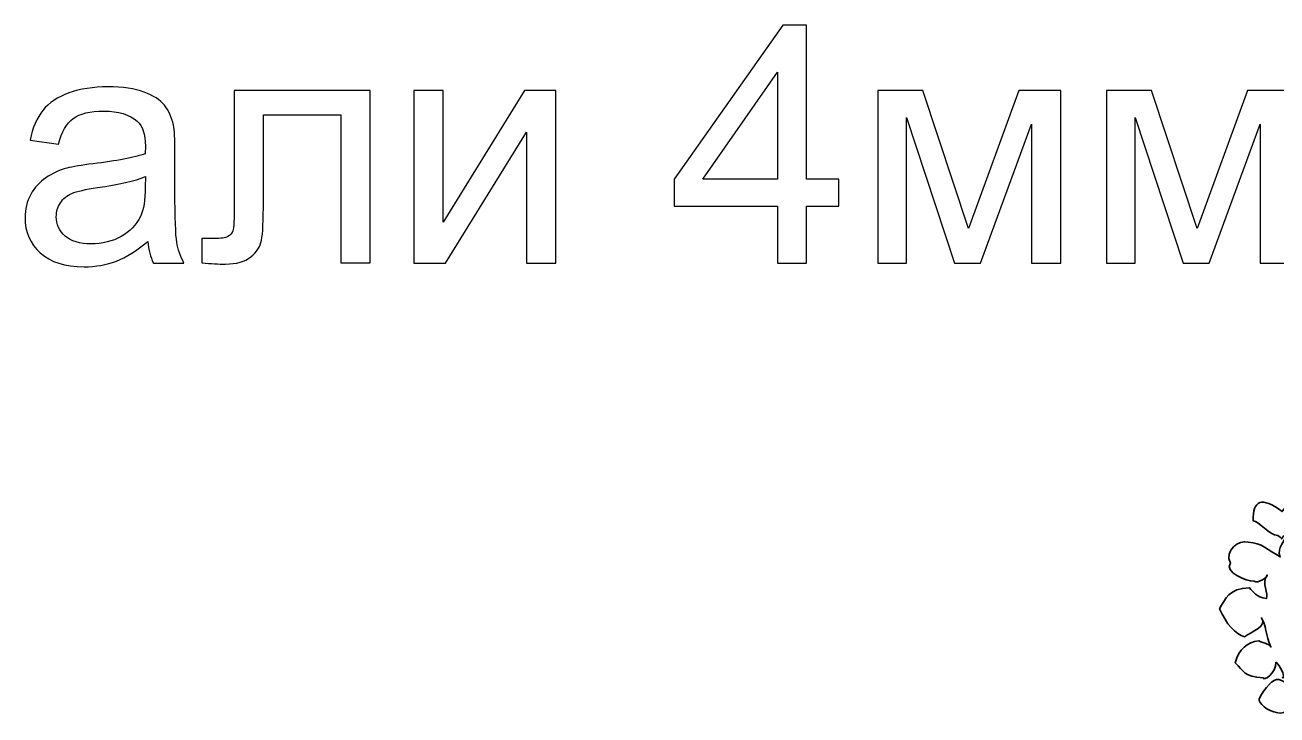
# Model space of a CAD drawing. Header units: centimetres. Extents: x -108 to 55, y -52 to 52.
# Drawn here: x -34.57 to -13.58, y 40.2 to 51.77 of the extents above; entities that cross this region are included whole.
import ezdxf

# ---------------------------------------------------------------- set-up
doc = ezdxf.new("R2010")
doc.units = ezdxf.units.CM
doc.header["$MEASUREMENT"] = 0
doc.layers.add('layer 1', color=7, linetype='Continuous')

msp = doc.modelspace()

# ---------------------------------------------------------------- linework, layer by layer
at = {"layer": 'layer 1', "color": 250}
for points, knots in [([(-21.95312, 47.77414), (-21.95312, 47.77414), (-21.95312, 48.72753), (-21.95312, 48.72753), (-21.95312, 48.72753), (-21.95312, 48.72753), (-23.68707, 48.72753), (-23.68707, 48.72753), (-23.68707, 48.72753), (-23.68707, 48.72753), (-23.68707, 49.17914), (-23.68707, 49.17914), (-23.68707, 49.17914), (-23.68707, 49.17914), (-21.86391, 51.76613), (-21.86391, 51.76613), (-21.86391, 51.76613), (-21.86391, 51.76613), (-21.46248, 51.76613), (-21.46248, 51.76613), (-21.46248, 51.76613), (-21.46248, 51.76613), (-21.46248, 49.17914), (-21.46248, 49.17914), (-21.46248, 49.17914), (-21.46248, 49.17914), (-20.92167, 49.17914), (-20.92167, 49.17914), (-20.92167, 49.17914), (-20.92167, 49.17914), (-20.92167, 48.72753), (-20.92167, 48.72753), (-20.92167, 48.72753), (-20.92167, 48.72753), (-21.46248, 48.72753), (-21.46248, 48.72753), (-21.46248, 48.72753), (-21.46248, 48.72753), (-21.46248, 47.77414), (-21.46248, 47.77414), (-21.46248, 47.77414), (-21.46248, 47.77414), (-21.95312, 47.77414), (-21.95312, 47.77414)], [0, 0, 0, 0, 0.08333333, 0.08333333, 0.08333333, 0.08333333, 0.16666667, 0.16666667, 0.16666667, 0.16666667, 0.25, 0.25, 0.25, 0.25, 0.33333333, 0.33333333, 0.33333333, 0.33333333, 0.41666667, 0.41666667, 0.41666667, 0.41666667, 0.5, 0.5, 0.5, 0.5, 0.58333333, 0.58333333, 0.58333333, 0.58333333, 0.66666667, 0.66666667, 0.66666667, 0.66666667, 0.75, 0.75, 0.75, 0.75, 0.83333333, 0.83333333, 0.83333333, 0.83333333, 1, 1, 1, 1]), ([(-21.95312, 49.17914), (-21.95312, 49.17914), (-21.95312, 50.97535), (-21.95312, 50.97535), (-21.95312, 50.97535), (-21.95312, 50.97535), (-23.20479, 49.17914), (-23.20479, 49.17914), (-23.20479, 49.17914), (-23.20479, 49.17914), (-21.95312, 49.17914), (-21.95312, 49.17914)], [0, 0, 0, 0, 0.25, 0.25, 0.25, 0.25, 0.5, 0.5, 0.5, 0.5, 1, 1, 1, 1]), ([(-32.51386, 48.13654), (-32.69599, 47.98136), (-32.87162, 47.87264), (-33.03981, 47.80852), (-33.03981, 47.80852), (-33.208, 47.7444), (-33.38827, 47.71281), (-33.58155, 47.71281), (-33.58155, 47.71281), (-33.89935, 47.71281), (-34.14374, 47.78994), (-34.31472, 47.94512), (-34.31472, 47.94512), (-34.4857, 48.09937), (-34.57119, 48.2973), (-34.57119, 48.53797), (-34.57119, 48.53797), (-34.57119, 48.67921), (-34.53866, 48.80838), (-34.47455, 48.92546), (-34.47455, 48.92546), (-34.4095, 49.04254), (-34.32494, 49.13547), (-34.22086, 49.20609), (-34.22086, 49.20609), (-34.11586, 49.27671), (-33.99878, 49.33061), (-33.86776, 49.36685), (-33.86776, 49.36685), (-33.77112, 49.39194), (-33.62523, 49.4161), (-33.43102, 49.44026), (-33.43102, 49.44026), (-33.03516, 49.48672), (-32.74245, 49.5434), (-32.55568, 49.60845), (-32.55568, 49.60845), (-32.55382, 49.67535), (-32.55289, 49.7181), (-32.55289, 49.73575), (-32.55289, 49.73575), (-32.55289, 49.93461), (-32.59935, 50.07492), (-32.69228, 50.15669), (-32.69228, 50.15669), (-32.81772, 50.26727), (-33.0045, 50.3221), (-33.25167, 50.3221), (-33.25167, 50.3221), (-33.48305, 50.3221), (-33.65403, 50.28121), (-33.76368, 50.20037), (-33.76368, 50.20037), (-33.87426, 50.11952), (-33.9551, 49.97642), (-34.00807, 49.77013), (-34.00807, 49.77013), (-34.00807, 49.77013), (-34.48755, 49.83704), (-34.48755, 49.83704), (-34.48755, 49.83704), (-34.44388, 50.0424), (-34.37233, 50.20873), (-34.27197, 50.33511), (-34.27197, 50.33511), (-34.17162, 50.46148), (-34.02665, 50.55812), (-33.83709, 50.62689), (-33.83709, 50.62689), (-33.64846, 50.69472), (-33.42823, 50.7291), (-33.17919, 50.7291), (-33.17919, 50.7291), (-32.93202, 50.7291), (-32.73037, 50.7003), (-32.57519, 50.64175), (-32.57519, 50.64175), (-32.42094, 50.58321), (-32.30664, 50.51073), (-32.23416, 50.42245), (-32.23416, 50.42245), (-32.16168, 50.33418), (-32.11058, 50.22267), (-32.08084, 50.08793), (-32.08084, 50.08793), (-32.06504, 50.0043), (-32.05668, 49.85376), (-32.05668, 49.63725), (-32.05668, 49.63725), (-32.05668, 49.63725), (-32.05668, 48.98679), (-32.05668, 48.98679), (-32.05668, 48.98679), (-32.05668, 48.53239), (-32.04646, 48.24526), (-32.02602, 48.12353), (-32.02602, 48.12353), (-32.0065, 48.0018), (-31.96562, 47.88565), (-31.90614, 47.77414), (-31.90614, 47.77414), (-31.90614, 47.77414), (-32.41908, 47.77414), (-32.41908, 47.77414), (-32.41908, 47.77414), (-32.46833, 47.87728), (-32.49992, 47.99809), (-32.51386, 48.13654)], [0, 0, 0, 0, 0.03571429, 0.03571429, 0.03571429, 0.03571429, 0.07142857, 0.07142857, 0.07142857, 0.07142857, 0.10714286, 0.10714286, 0.10714286, 0.10714286, 0.14285714, 0.14285714, 0.14285714, 0.14285714, 0.17857143, 0.17857143, 0.17857143, 0.17857143, 0.21428571, 0.21428571, 0.21428571, 0.21428571, 0.25, 0.25, 0.25, 0.25, 0.28571429, 0.28571429, 0.28571429, 0.28571429, 0.32142857, 0.32142857, 0.32142857, 0.32142857, 0.35714286, 0.35714286, 0.35714286, 0.35714286, 0.39285714, 0.39285714, 0.39285714, 0.39285714, 0.42857143, 0.42857143, 0.42857143, 0.42857143, 0.46428571, 0.46428571, 0.46428571, 0.46428571, 0.5, 0.5, 0.5, 0.5, 0.53571429, 0.53571429, 0.53571429, 0.53571429, 0.57142857, 0.57142857, 0.57142857, 0.57142857, 0.60714286, 0.60714286, 0.60714286, 0.60714286, 0.64285714, 0.64285714, 0.64285714, 0.64285714, 0.67857143, 0.67857143, 0.67857143, 0.67857143, 0.71428571, 0.71428571, 0.71428571, 0.71428571, 0.75, 0.75, 0.75, 0.75, 0.78571429, 0.78571429, 0.78571429, 0.78571429, 0.82142857, 0.82142857, 0.82142857, 0.82142857, 0.85714286, 0.85714286, 0.85714286, 0.85714286, 0.89285714, 0.89285714, 0.89285714, 0.89285714, 0.92857143, 0.92857143, 0.92857143, 0.92857143, 1, 1, 1, 1]), ([(-31.06333, 50.66777), (-31.06333, 50.66777), (-28.78299, 50.66777), (-28.78299, 50.66777), (-28.78299, 50.66777), (-28.78299, 50.66777), (-28.78299, 47.77693), (-28.78299, 47.77693), (-28.78299, 47.77693), (-28.78299, 47.77693), (-29.27363, 47.77693), (-29.27363, 47.77693), (-29.27363, 47.77693), (-29.27363, 47.77693), (-29.27363, 50.26077), (-29.27363, 50.26077), (-29.27363, 50.26077), (-29.27363, 50.26077), (-30.5727, 50.26077), (-30.5727, 50.26077), (-30.5727, 50.26077), (-30.5727, 50.26077), (-30.5727, 48.82139), (-30.5727, 48.82139), (-30.5727, 48.82139), (-30.5727, 48.48593), (-30.58385, 48.26478), (-30.60522, 48.15698), (-30.60522, 48.15698), (-30.62752, 48.05012), (-30.68699, 47.9572), (-30.78456, 47.87728), (-30.78456, 47.87728), (-30.88306, 47.79737), (-31.0243, 47.75741), (-31.20922, 47.75741), (-31.20922, 47.75741), (-31.32352, 47.75741), (-31.45547, 47.76485), (-31.60415, 47.77879), (-31.60415, 47.77879), (-31.60415, 47.77879), (-31.60415, 48.18672), (-31.60415, 48.18672), (-31.60415, 48.18672), (-31.60415, 48.18672), (-31.38949, 48.18672), (-31.38949, 48.18672), (-31.38949, 48.18672), (-31.28821, 48.18672), (-31.21573, 48.19694), (-31.17205, 48.21831), (-31.17205, 48.21831), (-31.12838, 48.23876), (-31.09957, 48.27221), (-31.0847, 48.31774), (-31.0847, 48.31774), (-31.07077, 48.36327), (-31.06333, 48.51102), (-31.06333, 48.76099), (-31.06333, 48.76099), (-31.06333, 48.76099), (-31.06333, 50.66777), (-31.06333, 50.66777)], [0, 0, 0, 0, 0.05882353, 0.05882353, 0.05882353, 0.05882353, 0.11764706, 0.11764706, 0.11764706, 0.11764706, 0.17647059, 0.17647059, 0.17647059, 0.17647059, 0.23529412, 0.23529412, 0.23529412, 0.23529412, 0.29411765, 0.29411765, 0.29411765, 0.29411765, 0.35294118, 0.35294118, 0.35294118, 0.35294118, 0.41176471, 0.41176471, 0.41176471, 0.41176471, 0.47058824, 0.47058824, 0.47058824, 0.47058824, 0.52941176, 0.52941176, 0.52941176, 0.52941176, 0.58823529, 0.58823529, 0.58823529, 0.58823529, 0.64705882, 0.64705882, 0.64705882, 0.64705882, 0.70588235, 0.70588235, 0.70588235, 0.70588235, 0.76470588, 0.76470588, 0.76470588, 0.76470588, 0.82352941, 0.82352941, 0.82352941, 0.82352941, 0.88235294, 0.88235294, 0.88235294, 0.88235294, 1, 1, 1, 1]), ([(-28.04982, 50.66777), (-28.04982, 50.66777), (-27.55919, 50.66777), (-27.55919, 50.66777), (-27.55919, 50.66777), (-27.55919, 50.66777), (-27.55919, 48.46084), (-27.55919, 48.46084), (-27.55919, 48.46084), (-27.55919, 48.46084), (-26.196, 50.66777), (-26.196, 50.66777), (-26.196, 50.66777), (-26.196, 50.66777), (-25.66913, 50.66777), (-25.66913, 50.66777), (-25.66913, 50.66777), (-25.66913, 50.66777), (-25.66913, 47.77414), (-25.66913, 47.77414), (-25.66913, 47.77414), (-25.66913, 47.77414), (-26.15976, 47.77414), (-26.15976, 47.77414), (-26.15976, 47.77414), (-26.15976, 47.77414), (-26.15976, 49.96713), (-26.15976, 49.96713), (-26.15976, 49.96713), (-26.15976, 49.96713), (-27.52109, 47.77414), (-27.52109, 47.77414), (-27.52109, 47.77414), (-27.52109, 47.77414), (-28.04982, 47.77414), (-28.04982, 47.77414), (-28.04982, 47.77414), (-28.04982, 47.77414), (-28.04982, 50.66777), (-28.04982, 50.66777)], [0, 0, 0, 0, 0.09090909, 0.09090909, 0.09090909, 0.09090909, 0.18181818, 0.18181818, 0.18181818, 0.18181818, 0.27272727, 0.27272727, 0.27272727, 0.27272727, 0.36363636, 0.36363636, 0.36363636, 0.36363636, 0.45454545, 0.45454545, 0.45454545, 0.45454545, 0.54545455, 0.54545455, 0.54545455, 0.54545455, 0.63636364, 0.63636364, 0.63636364, 0.63636364, 0.72727273, 0.72727273, 0.72727273, 0.72727273, 0.81818182, 0.81818182, 0.81818182, 0.81818182, 1, 1, 1, 1]), ([(-20.26842, 50.66777), (-20.26842, 50.66777), (-19.51388, 50.66777), (-19.51388, 50.66777), (-19.51388, 50.66777), (-19.51388, 50.66777), (-18.74912, 48.35212), (-18.74912, 48.35212), (-18.74912, 48.35212), (-18.74912, 48.35212), (-17.90259, 50.66777), (-17.90259, 50.66777), (-17.90259, 50.66777), (-17.90259, 50.66777), (-17.20195, 50.66777), (-17.20195, 50.66777), (-17.20195, 50.66777), (-17.20195, 50.66777), (-17.20195, 47.77414), (-17.20195, 47.77414), (-17.20195, 47.77414), (-17.20195, 47.77414), (-17.69258, 47.77414), (-17.69258, 47.77414), (-17.69258, 47.77414), (-17.69258, 47.77414), (-17.69258, 50.10373), (-17.69258, 50.10373), (-17.69258, 50.10373), (-17.69258, 50.10373), (-18.54469, 47.77414), (-18.54469, 47.77414), (-18.54469, 47.77414), (-18.54469, 47.77414), (-18.98329, 47.77414), (-18.98329, 47.77414), (-18.98329, 47.77414), (-18.98329, 47.77414), (-19.78893, 50.21524), (-19.78893, 50.21524), (-19.78893, 50.21524), (-19.78893, 50.21524), (-19.78893, 47.77414), (-19.78893, 47.77414), (-19.78893, 47.77414), (-19.78893, 47.77414), (-20.26842, 47.77414), (-20.26842, 47.77414), (-20.26842, 47.77414), (-20.26842, 47.77414), (-20.26842, 50.66777), (-20.26842, 50.66777)], [0, 0, 0, 0, 0.07142857, 0.07142857, 0.07142857, 0.07142857, 0.14285714, 0.14285714, 0.14285714, 0.14285714, 0.21428571, 0.21428571, 0.21428571, 0.21428571, 0.28571429, 0.28571429, 0.28571429, 0.28571429, 0.35714286, 0.35714286, 0.35714286, 0.35714286, 0.42857143, 0.42857143, 0.42857143, 0.42857143, 0.5, 0.5, 0.5, 0.5, 0.57142857, 0.57142857, 0.57142857, 0.57142857, 0.64285714, 0.64285714, 0.64285714, 0.64285714, 0.71428571, 0.71428571, 0.71428571, 0.71428571, 0.78571429, 0.78571429, 0.78571429, 0.78571429, 0.85714286, 0.85714286, 0.85714286, 0.85714286, 1, 1, 1, 1]), ([(-16.43532, 50.66777), (-16.43532, 50.66777), (-15.68078, 50.66777), (-15.68078, 50.66777), (-15.68078, 50.66777), (-15.68078, 50.66777), (-14.91602, 48.35212), (-14.91602, 48.35212), (-14.91602, 48.35212), (-14.91602, 48.35212), (-14.06949, 50.66777), (-14.06949, 50.66777), (-14.06949, 50.66777), (-14.06949, 50.66777), (-13.36885, 50.66777), (-13.36885, 50.66777), (-13.36885, 50.66777), (-13.36885, 50.66777), (-13.36885, 47.77414), (-13.36885, 47.77414), (-13.36885, 47.77414), (-13.36885, 47.77414), (-13.85948, 47.77414), (-13.85948, 47.77414), (-13.85948, 47.77414), (-13.85948, 47.77414), (-13.85948, 50.10373), (-13.85948, 50.10373), (-13.85948, 50.10373), (-13.85948, 50.10373), (-14.71159, 47.77414), (-14.71159, 47.77414), (-14.71159, 47.77414), (-14.71159, 47.77414), (-15.15019, 47.77414), (-15.15019, 47.77414), (-15.15019, 47.77414), (-15.15019, 47.77414), (-15.95583, 50.21524), (-15.95583, 50.21524), (-15.95583, 50.21524), (-15.95583, 50.21524), (-15.95583, 47.77414), (-15.95583, 47.77414), (-15.95583, 47.77414), (-15.95583, 47.77414), (-16.43532, 47.77414), (-16.43532, 47.77414), (-16.43532, 47.77414), (-16.43532, 47.77414), (-16.43532, 50.66777), (-16.43532, 50.66777)], [0, 0, 0, 0, 0.07142857, 0.07142857, 0.07142857, 0.07142857, 0.14285714, 0.14285714, 0.14285714, 0.14285714, 0.21428571, 0.21428571, 0.21428571, 0.21428571, 0.28571429, 0.28571429, 0.28571429, 0.28571429, 0.35714286, 0.35714286, 0.35714286, 0.35714286, 0.42857143, 0.42857143, 0.42857143, 0.42857143, 0.5, 0.5, 0.5, 0.5, 0.57142857, 0.57142857, 0.57142857, 0.57142857, 0.64285714, 0.64285714, 0.64285714, 0.64285714, 0.71428571, 0.71428571, 0.71428571, 0.71428571, 0.78571429, 0.78571429, 0.78571429, 0.78571429, 0.85714286, 0.85714286, 0.85714286, 0.85714286, 1, 1, 1, 1]), ([(-32.55289, 49.22374), (-32.7313, 49.15126), (-32.99892, 49.08993), (-33.35575, 49.03976), (-33.35575, 49.03976), (-33.55832, 49.01095), (-33.70142, 48.97843), (-33.78505, 48.94219), (-33.78505, 48.94219), (-33.86869, 48.90595), (-33.9328, 48.85298), (-33.97833, 48.78422), (-33.97833, 48.78422), (-34.02387, 48.71452), (-34.0471, 48.6374), (-34.0471, 48.55191), (-34.0471, 48.55191), (-34.0471, 48.42274), (-33.99785, 48.31402), (-33.89842, 48.22761), (-33.89842, 48.22761), (-33.79899, 48.14119), (-33.65403, 48.09751), (-33.46354, 48.09751), (-33.46354, 48.09751), (-33.27491, 48.09751), (-33.10671, 48.1384), (-32.95897, 48.2211), (-32.95897, 48.2211), (-32.81215, 48.30287), (-32.70343, 48.41531), (-32.63466, 48.55748), (-32.63466, 48.55748), (-32.5817, 48.66806), (-32.55568, 48.83068), (-32.55568, 49.04533), (-32.55568, 49.04533), (-32.55568, 49.04533), (-32.55289, 49.22374), (-32.55289, 49.22374)], [0, 0, 0, 0, 0.09090909, 0.09090909, 0.09090909, 0.09090909, 0.18181818, 0.18181818, 0.18181818, 0.18181818, 0.27272727, 0.27272727, 0.27272727, 0.27272727, 0.36363636, 0.36363636, 0.36363636, 0.36363636, 0.45454545, 0.45454545, 0.45454545, 0.45454545, 0.54545455, 0.54545455, 0.54545455, 0.54545455, 0.63636364, 0.63636364, 0.63636364, 0.63636364, 0.72727273, 0.72727273, 0.72727273, 0.72727273, 0.81818182, 0.81818182, 0.81818182, 0.81818182, 1, 1, 1, 1])]:
    msp.add_open_spline(points, degree=3, knots=knots, dxfattribs=at)
at = {"layer": 'layer 1', "color": 250, "lineweight": 35}
msp.add_open_spline([(-3.44959, 44.94278), (-3.69235, 44.94553), (-3.40275, 44.97553), (-3.74774, 45.00555), (-3.74774, 45.00555), (-3.96215, 44.91397), (-4.21757, 44.72883), (-4.13959, 44.42735), (-4.13959, 44.42735), (-4.13724, 44.29592), (-4.18334, 44.15548), (-4.13812, 44.16028), (-4.13812, 44.16028), (-4.77848, 43.21856), (-5.89927, 42.95353), (-6.99173, 43.66757), (-6.99173, 43.66757), (-7.01201, 43.88474), (-7.06003, 43.71659), (-7.16553, 43.5207), (-7.16553, 43.5207), (-7.15549, 44.0134), (-7.12983, 43.80175), (-7.10516, 43.74639), (-7.10516, 43.74639), (-6.96772, 43.63286), (-6.83076, 44.03385), (-6.8217, 44.0982), (-6.8217, 44.0982), (-6.7936, 44.35293), (-6.89091, 44.4937), (-7.2396, 44.56818), (-7.2396, 44.56818), (-7.24665, 44.47305), (-7.51378, 44.37254), (-7.61037, 44.12872), (-7.61037, 44.12872), (-7.53108, 44.03361), (-7.4058, 43.8124), (-7.36003, 44.17916), (-7.36003, 44.17916), (-7.55468, 43.96608), (-7.70757, 44.09327), (-7.95911, 44.09445), (-7.95911, 44.09445), (-7.70764, 44.19391), (-7.65209, 44.28985), (-7.68483, 44.53277), (-7.68483, 44.53277), (-7.57235, 44.67508), (-7.66373, 44.81585), (-7.88203, 44.83583), (-7.88203, 44.83583), (-8.24662, 44.88031), (-8.35842, 44.69469), (-8.40501, 44.53599), (-8.40501, 44.53599), (-8.35142, 44.36358), (-8.29013, 44.37967), (-8.27169, 44.28834), (-8.27169, 44.28834), (-8.39126, 44.28637), (-8.48795, 44.34993), (-8.65552, 44.39445), (-8.65552, 44.39445), (-8.53696, 44.44051), (-8.47178, 44.55864), (-8.49155, 44.69427), (-8.49155, 44.69427), (-8.37609, 44.98442), (-8.67285, 45.1252), (-8.85666, 45.11516), (-8.85666, 45.11516), (-9.04744, 45.07454), (-9.29571, 44.95493), (-9.21173, 44.68115), (-9.21173, 44.68115), (-9.28356, 44.63168), (-9.12946, 44.50136), (-9.08285, 44.46431), (-9.08285, 44.46431), (-9.32676, 44.48932), (-9.43921, 44.46197), (-9.66273, 44.47022), (-9.66273, 44.47022), (-9.40524, 44.52472), (-9.26458, 44.77757), (-9.30165, 44.83638), (-9.30165, 44.83638), (-9.41041, 45.03048), (-9.56084, 45.26189), (-9.72305, 45.19123), (-9.72305, 45.19123), (-9.85753, 45.21665), (-9.99722, 45.12705), (-10.01592, 44.8396), (-10.01592, 44.8396), (-10.04124, 44.67147), (-10.05206, 44.65787), (-9.97784, 44.49676), (-9.97784, 44.49676), (-10.0758, 44.54048), (-10.25057, 44.59795), (-10.40897, 44.56978), (-10.40897, 44.56978), (-10.27689, 44.60913), (-10.12568, 44.69217), (-10.26231, 44.90125), (-10.26231, 44.90125), (-10.16275, 45.04629), (-10.25415, 45.20342), (-10.46949, 45.27248), (-10.46949, 45.27248), (-10.72391, 45.16641), (-10.87702, 45.0659), (-10.93947, 44.92086), (-10.93947, 44.92086), (-10.99013, 44.68959), (-10.81973, 44.57921), (-10.79272, 44.5656), (-10.79272, 44.5656), (-10.89699, 44.51017), (-11.07017, 44.52853), (-11.32261, 44.50558), (-11.32261, 44.50558), (-11.16669, 44.5758), (-10.98713, 44.62334), (-11.12064, 44.7496), (-11.12064, 44.7496), (-11.02404, 45.00977), (-11.32375, 45.13418), (-11.3367, 45.05539), (-11.3367, 45.05539), (-11.55724, 45.11351), (-11.73833, 44.91424), (-11.83788, 44.7692), (-11.83788, 44.7692), (-11.87558, 44.52898), (-11.68392, 44.49397), (-11.4177, 44.44399), (-11.4177, 44.44399), (-11.65317, 44.32741), (-11.814, 44.34463), (-12.01187, 44.24634), (-12.01187, 44.24634), (-11.8587, 44.33137), (-11.87508, 44.40123), (-11.95355, 44.46076), (-11.95355, 44.46076), (-11.87083, 44.68821), (-12.03216, 44.85626), (-12.17255, 44.81564), (-12.17255, 44.81564), (-12.51536, 44.80832), (-12.65504, 44.7351), (-12.67374, 44.464), (-12.67374, 44.464), (-12.56063, 44.31669), (-12.51031, 44.20128), (-12.31011, 44.07438), (-12.31011, 44.07438), (-12.36735, 44.03857), (-12.60191, 43.98507), (-12.66342, 43.78594), (-12.66342, 43.78594), (-12.69858, 44.06162), (-12.54874, 44.07638), (-12.52381, 44.12745), (-12.52381, 44.12745), (-12.50512, 44.26705), (-12.78893, 44.50388), (-12.95283, 44.51563), (-12.95283, 44.51563), (-13.16055, 44.4532), (-13.40588, 44.25123), (-13.27908, 44.10888), (-13.27908, 44.10888), (-13.33765, 44.02217), (-13.24329, 43.89746), (-12.89458, 43.46665), (-12.89458, 43.46665), (-12.91952, 43.81811), (-12.96623, 43.60579), (-12.96391, 43.76478), (-12.96391, 43.76478), (-12.91965, 43.6688), (-13.16391, 43.32406), (-13.24131, 43.27017), (-13.24131, 43.27017), (-13.28459, 43.7489), (-13.25231, 43.34652), (-13.27491, 43.30108), (-13.27491, 43.30108), (-13.15651, 43.96198), (-13.3258, 43.82825), (-13.48801, 43.60874), (-13.48801, 43.60874), (-13.83374, 43.86654), (-13.98136, 43.79855), (-13.97427, 43.45493), (-13.97427, 43.45493), (-13.87451, 43.44432), (-13.70819, 43.21529), (-13.56185, 43.20627), (-13.56185, 43.20627), (-13.42474, 43.11962), (-13.56289, 43.14301), (-13.4353, 43.21047), (-13.4353, 43.21047), (-13.42133, 43.0947), (-13.58987, 43.01403), (-13.52089, 42.84744), (-13.52089, 42.84744), (-13.72963, 42.96518), (-13.82897, 43.08335), (-14.05571, 43.09475), (-14.05571, 43.09475), (-14.21792, 43.13921), (-14.46325, 42.95359), (-14.35449, 42.74311), (-14.35449, 42.74311), (-14.46698, 42.60076), (-14.08938, 42.43271), (-13.95491, 42.44003), (-13.95491, 42.44003), (-13.9078, 42.39006), (-13.70917, 42.51728), (-13.74114, 42.54452), (-13.74114, 42.54452), (-13.84232, 42.41316), (-13.70455, 42.22628), (-13.75333, 42.14874), (-13.75333, 42.14874), (-13.9248, 42.17835), (-13.97275, 42.26062), (-14.03562, 42.33045), (-14.03562, 42.33045), (-14.38434, 42.32313), (-14.44318, 42.14021), (-14.53682, 41.97881), (-14.53682, 41.97881), (-14.42509, 41.71866), (-14.27468, 41.55331), (-14.11838, 41.50883), (-14.11838, 41.50883), (-13.99654, 41.59734), (-13.72588, 41.68629), (-13.83645, 41.82737), (-13.83645, 41.82737), (-13.76033, 41.70806), (-13.75967, 41.53646), (-13.6773, 41.33486), (-13.6773, 41.33486), (-13.65899, 41.3762), (-13.79719, 41.39568), (-13.87899, 41.44221), (-13.87899, 41.44221), (-14.07473, 41.40894), (-14.21415, 41.31119), (-14.27366, 41.07367), (-14.27366, 41.07367), (-14.12487, 40.9349), (-14.13755, 40.83616), (-13.80269, 40.81973), (-13.80269, 40.81973), (-13.80839, 40.75179), (-13.58239, 40.90157), (-13.59286, 41.08023), (-13.59286, 41.08023), (-13.55545, 41.06938), (-13.4719, 40.91604), (-13.45489, 40.82319), (-13.45489, 40.82319), (-13.49788, 40.8431), (-13.4918, 40.80304), (-13.44507, 40.82564), (-13.44507, 40.82564), (-13.44493, 40.71481), (-13.39677, 40.73544), (-13.54582, 40.7917), (-13.54582, 40.7917), (-13.64045, 40.81551), (-13.77252, 40.65721), (-13.87286, 40.46959), (-13.87286, 40.46959), (-13.88938, 40.40251), (-13.74672, 40.25861), (-13.55851, 40.23477), (-13.55851, 40.23477), (-13.46715, 40.1973), (-13.22535, 40.33926), (-13.20587, 40.52145)], degree=3, knots=[0, 0, 0, 0, 0.01351351, 0.01351351, 0.01351351, 0.01351351, 0.02702703, 0.02702703, 0.02702703, 0.02702703, 0.04054054, 0.04054054, 0.04054054, 0.04054054, 0.05405405, 0.05405405, 0.05405405, 0.05405405, 0.06756757, 0.06756757, 0.06756757, 0.06756757, 0.08108108, 0.08108108, 0.08108108, 0.08108108, 0.09459459, 0.09459459, 0.09459459, 0.09459459, 0.10810811, 0.10810811, 0.10810811, 0.10810811, 0.12162162, 0.12162162, 0.12162162, 0.12162162, 0.13513514, 0.13513514, 0.13513514, 0.13513514, 0.14864865, 0.14864865, 0.14864865, 0.14864865, 0.16216216, 0.16216216, 0.16216216, 0.16216216, 0.17567568, 0.17567568, 0.17567568, 0.17567568, 0.18918919, 0.18918919, 0.18918919, 0.18918919, 0.2027027, 0.2027027, 0.2027027, 0.2027027, 0.21621622, 0.21621622, 0.21621622, 0.21621622, 0.22972973, 0.22972973, 0.22972973, 0.22972973, 0.24324324, 0.24324324, 0.24324324, 0.24324324, 0.25675676, 0.25675676, 0.25675676, 0.25675676, 0.27027027, 0.27027027, 0.27027027, 0.27027027, 0.28378378, 0.28378378, 0.28378378, 0.28378378, 0.2972973, 0.2972973, 0.2972973, 0.2972973, 0.31081081, 0.31081081, 0.31081081, 0.31081081, 0.32432432, 0.32432432, 0.32432432, 0.32432432, 0.33783784, 0.33783784, 0.33783784, 0.33783784, 0.35135135, 0.35135135, 0.35135135, 0.35135135, 0.36486486, 0.36486486, 0.36486486, 0.36486486, 0.37837838, 0.37837838, 0.37837838, 0.37837838, 0.39189189, 0.39189189, 0.39189189, 0.39189189, 0.40540541, 0.40540541, 0.40540541, 0.40540541, 0.41891892, 0.41891892, 0.41891892, 0.41891892, 0.43243243, 0.43243243, 0.43243243, 0.43243243, 0.44594595, 0.44594595, 0.44594595, 0.44594595, 0.45945946, 0.45945946, 0.45945946, 0.45945946, 0.47297297, 0.47297297, 0.47297297, 0.47297297, 0.48648649, 0.48648649, 0.48648649, 0.48648649, 0.5, 0.5, 0.5, 0.5, 0.51351351, 0.51351351, 0.51351351, 0.51351351, 0.52702703, 0.52702703, 0.52702703, 0.52702703, 0.54054054, 0.54054054, 0.54054054, 0.54054054, 0.55405405, 0.55405405, 0.55405405, 0.55405405, 0.56756757, 0.56756757, 0.56756757, 0.56756757, 0.58108108, 0.58108108, 0.58108108, 0.58108108, 0.59459459, 0.59459459, 0.59459459, 0.59459459, 0.60810811, 0.60810811, 0.60810811, 0.60810811, 0.62162162, 0.62162162, 0.62162162, 0.62162162, 0.63513514, 0.63513514, 0.63513514, 0.63513514, 0.64864865, 0.64864865, 0.64864865, 0.64864865, 0.66216216, 0.66216216, 0.66216216, 0.66216216, 0.67567568, 0.67567568, 0.67567568, 0.67567568, 0.68918919, 0.68918919, 0.68918919, 0.68918919, 0.7027027, 0.7027027, 0.7027027, 0.7027027, 0.71621622, 0.71621622, 0.71621622, 0.71621622, 0.72972973, 0.72972973, 0.72972973, 0.72972973, 0.74324324, 0.74324324, 0.74324324, 0.74324324, 0.75675676, 0.75675676, 0.75675676, 0.75675676, 0.77027027, 0.77027027, 0.77027027, 0.77027027, 0.78378378, 0.78378378, 0.78378378, 0.78378378, 0.7972973, 0.7972973, 0.7972973, 0.7972973, 0.81081081, 0.81081081, 0.81081081, 0.81081081, 0.82432432, 0.82432432, 0.82432432, 0.82432432, 0.83783784, 0.83783784, 0.83783784, 0.83783784, 0.85135135, 0.85135135, 0.85135135, 0.85135135, 0.86486486, 0.86486486, 0.86486486, 0.86486486, 0.87837838, 0.87837838, 0.87837838, 0.87837838, 0.89189189, 0.89189189, 0.89189189, 0.89189189, 0.90540541, 0.90540541, 0.90540541, 0.90540541, 0.91891892, 0.91891892, 0.91891892, 0.91891892, 0.93243243, 0.93243243, 0.93243243, 0.93243243, 0.94594595, 0.94594595, 0.94594595, 0.94594595, 0.95945946, 0.95945946, 0.95945946, 0.95945946, 0.97297297, 0.97297297, 0.97297297, 0.97297297, 1, 1, 1, 1], dxfattribs=at)

doc.saveas('drawing.dxf')
